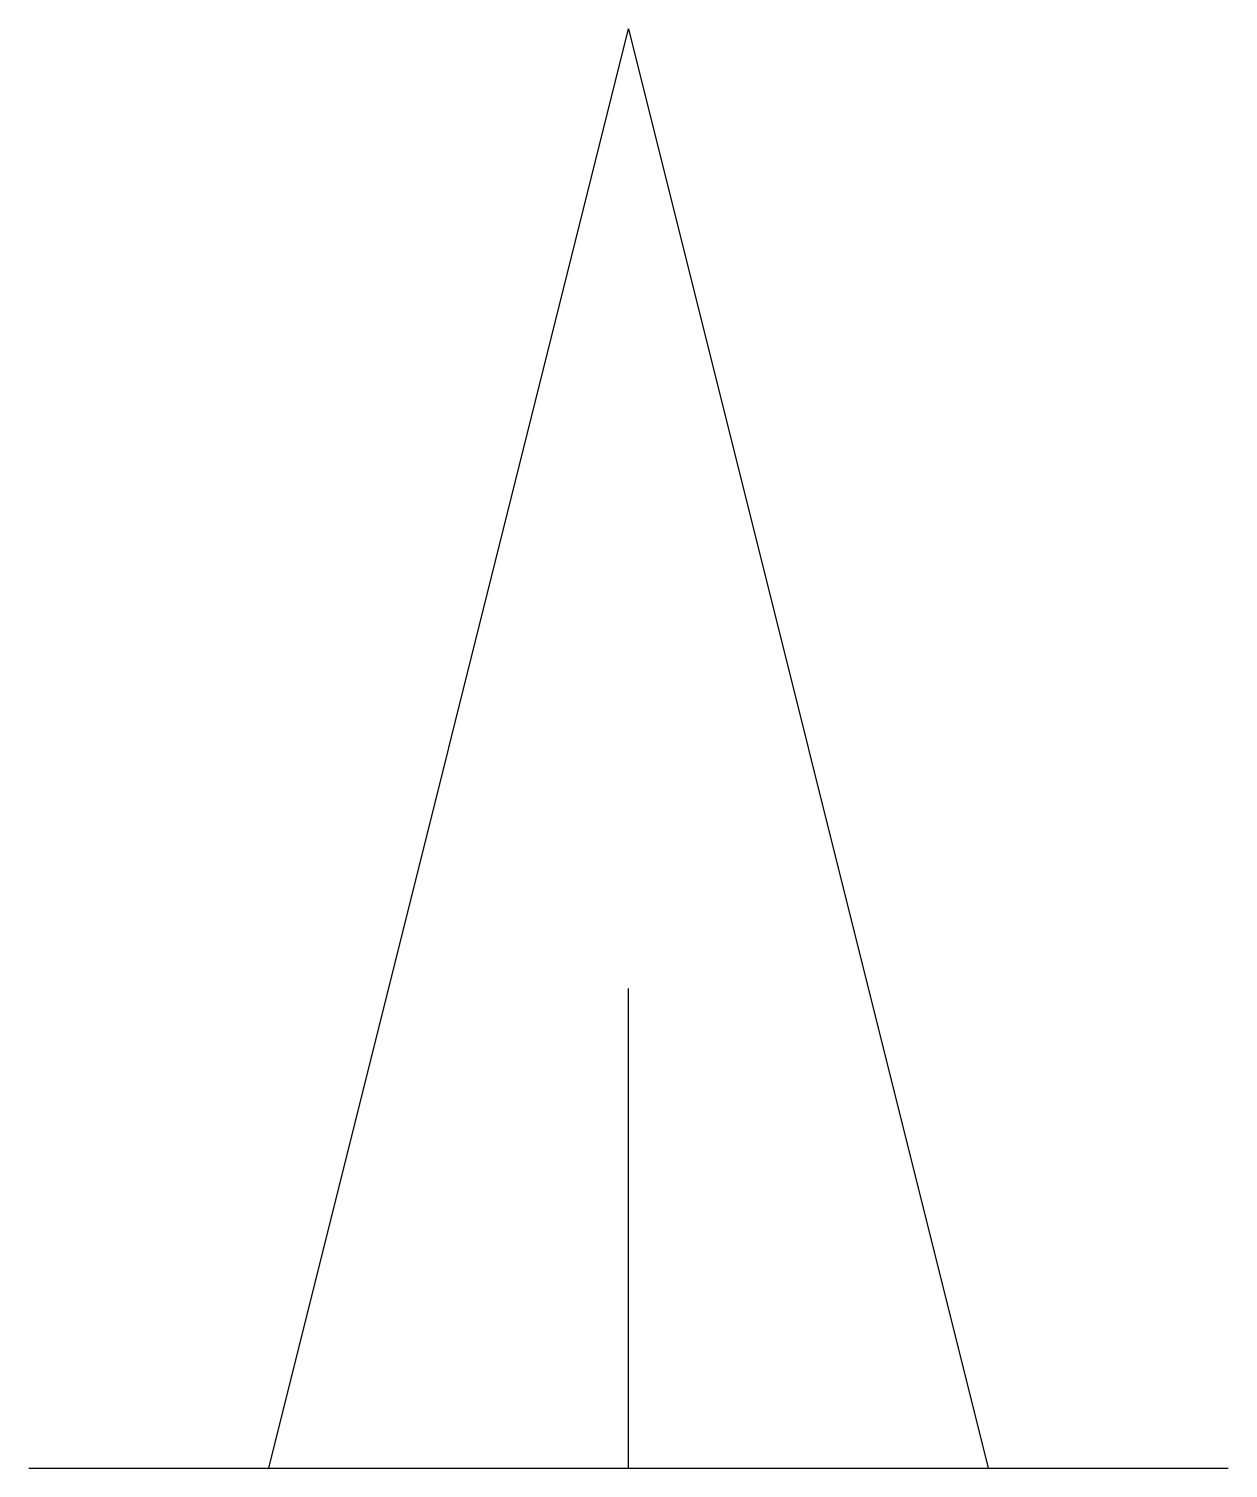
# Model space of a CAD drawing. Extents: x 2 to 4.5, y 2 to 5.
import ezdxf

# ---------------------------------------------------------------- set-up
doc = ezdxf.new("R2010")
doc.units = 0
doc.layers.get('0').update_dxf_attribs({"linetype": 'CONTINUOUS'})

msp = doc.modelspace()

# ---------------------------------------------------------------- linework, layer by layer
at = {"color": 0}
for p, q in [((2.5, 2), (3.25, 5)), ((3.25, 5), (4, 2)), ((3.25, 2), (3.25, 3)), ((2, 2), (4.5, 2))]:
    msp.add_line(p, q, dxfattribs=at)

doc.saveas('drawing.dxf')
